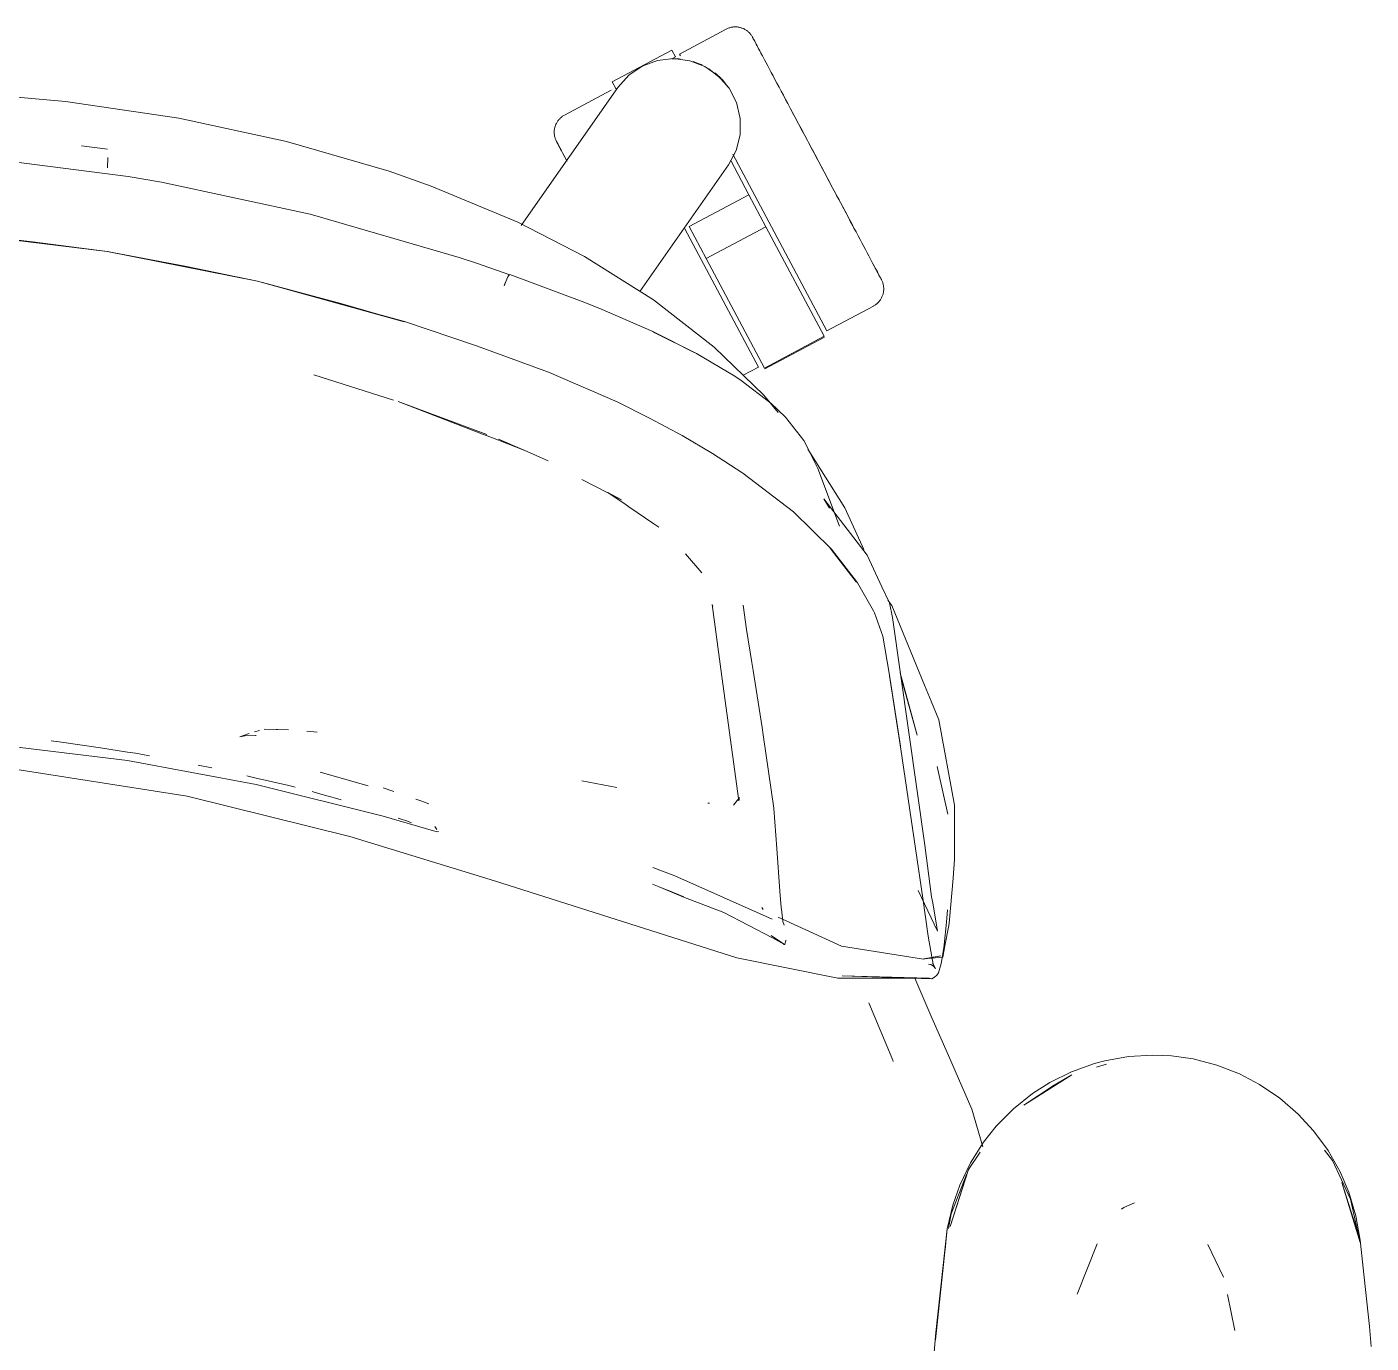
# Model space of a CAD drawing. Header units: millimetres. Extents: x 155927 to 317870, y -36033 to 97293.
# Drawn here: x 157970.4 to 158248.9, y 16161.7 to 16434.5 of the extents above; entities that cross this region are included whole.
import ezdxf

# ---------------------------------------------------------------- set-up
doc = ezdxf.new("R2010")
doc.units = ezdxf.units.MM
doc.header["$MEASUREMENT"] = 0
doc.layers.add('G-IMPT', color=8, linetype='CONTINUOUS', lineweight=9)
doc.layers.add('I-FURN', color=8, linetype='CONTINUOUS', lineweight=9)

msp = doc.modelspace()

# ---------------------------------------------------------------- linework, layer by layer
at = {"layer": 'G-IMPT'}
for p, q in [((157978.39, 16419.08), (157952.82, 16421.34)), ((158001.81, 16415.59), (157978.39, 16419.08)), ((158024.17, 16410.77), (158001.81, 16415.59)), ((158045.41, 16404.6), (158024.17, 16410.77)), ((157961.19, 16407.34), (157991.36, 16403.53)), ((157987.09, 16409.18), (157981.67, 16409.83)), ((157987.05, 16405.32), (157987.12, 16407.41)), ((157987.12, 16407.41), (157987.12, 16407.3)), ((158045.41, 16404.6), (158054.15, 16401.52)), ((157991.36, 16403.53), (157998.28, 16402.34)), ((158029.07, 16395.68), (157998.28, 16402.34)), ((158054.15, 16401.52), (158072.12, 16394.01)), ((158029.07, 16395.68), (158059.9, 16386.73)), ((158085.9, 16386.92), (158072.12, 16394.01)), ((157955.45, 16391.78), (157987, 16387.99)), ((157955.45, 16391.78), (157971.53, 16389.94)), ((157955.49, 16391.82), (157987.08, 16387.99)), ((157987, 16387.99), (157971.53, 16389.94)), ((158018.13, 16381.82), (157987, 16387.99)), ((157987, 16387.99), (158003.11, 16384.89)), ((158018.13, 16381.82), (157987.08, 16387.99)), ((158018.13, 16381.82), (158003.11, 16384.89)), ((158059.9, 16386.73), (158063.5, 16385.54)), ((158070.44, 16383.13), (158063.5, 16385.54)), ((158100.19, 16377.94), (158085.9, 16386.92)), ((158069.65, 16381.9), (158070.03, 16382.73)), ((158069.65, 16381.9), (158069.93, 16382.55)), ((158069.93, 16382.55), (158070.03, 16382.73)), ((158070.3, 16383.13), (158070.03, 16382.73)), ((158070.03, 16382.73), (158070.26, 16383.12)), ((158070.3, 16383.13), (158070.26, 16383.12)), ((158070.43, 16383.17), (158070.3, 16383.13)), ((158070.3, 16383.13), (158070.44, 16383.13)), ((158085.4, 16377.6), (158070.43, 16383.17)), ((158035.38, 16377.16), (158018.13, 16381.82)), ((158018.13, 16381.82), (158048.63, 16373.43)), ((158018.13, 16381.82), (158048.54, 16373.39)), ((158069.65, 16381.9), (158069.23, 16380.85)), ((158069.23, 16380.85), (158069.45, 16381.44)), ((158069.65, 16381.9), (158069.45, 16381.44)), ((158035.38, 16377.16), (158048.54, 16373.39)), ((158089.08, 16376.12), (158085.4, 16377.6)), ((158100.19, 16377.94), (158112.79, 16368.14)), ((158100.04, 16371.35), (158089.08, 16376.12)), ((158048.63, 16373.43), (158063.55, 16368.43)), ((158100.48, 16371.13), (158100.04, 16371.35)), ((158100.04, 16371.35), (158109.09, 16366.82)), ((158100.04, 16371.35), (158108.49, 16367.12)), ((158100.48, 16371.13), (158109.09, 16366.82)), ((158078.43, 16362.97), (158063.55, 16368.43)), ((158123.09, 16358.18), (158112.79, 16368.14)), ((158109.09, 16366.82), (158108.49, 16367.12)), ((158109.09, 16366.82), (158117.09, 16362.09)), ((158078.43, 16362.97), (158092.65, 16356.79)), ((158029.82, 16362.37), (158033.25, 16361.29)), ((158029.82, 16362.37), (158046.3, 16357.12)), ((158118.38, 16361.22), (158117.09, 16362.09)), ((158124.51, 16356.51), (158118.38, 16361.22)), ((158126.01, 16354.6), (158123.09, 16358.18)), ((158047.29, 16356.84), (158065.7, 16350.02)), ((158047.29, 16356.84), (158064.74, 16350.13)), ((158099.38, 16353.4), (158092.65, 16356.79)), ((158124.51, 16356.51), (158127.53, 16353.61)), ((158099.38, 16353.4), (158106.17, 16349.83)), ((158131.39, 16348.75), (158127.53, 16353.61)), ((158064.74, 16350.13), (158066.47, 16349.46)), ((158073.55, 16346.74), (158066.47, 16349.46)), ((158073.55, 16346.74), (158068.1, 16349.05)), ((158112.4, 16346.07), (158106.17, 16349.83)), ((158132.01, 16347.61), (158131.39, 16348.75)), ((158078.39, 16344.54), (158073.55, 16346.74)), ((158112.4, 16346.07), (158118.5, 16342.18)), ((158132.01, 16347.61), (158133.18, 16345.18)), ((158132.7, 16346.26), (158132.2, 16347.02)), ((158132.7, 16346.26), (158139.82, 16334.81)), ((158133.18, 16345.18), (158134.25, 16342.95)), ((158085.33, 16340.72), (158093.54, 16336.48)), ((158118.75, 16342.01), (158118.5, 16342.18)), ((158129.19, 16333.99), (158118.75, 16342.01)), ((158138.76, 16331.04), (158134.25, 16342.95)), ((158090.77, 16337.99), (158094.52, 16335.43)), ((158090.77, 16337.99), (158093.54, 16336.48)), ((158094.52, 16335.43), (158095.1, 16335.03)), ((158095.1, 16335.03), (158100.24, 16331.54)), ((158135.53, 16336.7), (158144.45, 16325.05)), ((158135.53, 16336.7), (158136.65, 16334.75)), ((158139.82, 16334.81), (158143.8, 16326.18)), ((158137.09, 16326.26), (158129.19, 16333.99)), ((158100.24, 16331.54), (158101.34, 16330.79)), ((158142.18, 16319.52), (158136.78, 16326.47)), ((158136.78, 16326.47), (158139.59, 16322.89)), ((158106.87, 16325.27), (158110.21, 16321.36)), ((158137.09, 16326.26), (158142.51, 16319.29)), ((158144.45, 16325.05), (158147.51, 16318.47)), ((158142.18, 16319.52), (158139.59, 16322.89)), ((158142.51, 16319.29), (158145.8, 16313.46)), ((158147.51, 16318.47), (158149.08, 16315.11)), ((158148.79, 16315.72), (158149.57, 16314.55)), ((158114.15, 16301.41), (158112.37, 16314.77)), ((158112.37, 16314.77), (158112.51, 16314.3)), ((158119.5, 16309.6), (158118.76, 16314.67)), ((158146.01, 16313.04), (158145.8, 16313.46)), ((158146.01, 16313.04), (158147.76, 16308.25)), ((158149.73, 16312.11), (158149.08, 16315.11)), ((158149.57, 16314.55), (158156.36, 16298.1)), ((158119.5, 16309.6), (158120.56, 16302.77)), ((158156.4, 16264.9), (158149.73, 16312.11)), ((158147.76, 16308.25), (158149.06, 16300.57)), ((158114.15, 16301.41), (158117.88, 16274.08)), ((158120.56, 16302.77), (158120.83, 16301.11)), ((158122.69, 16289.33), (158120.83, 16301.11)), ((158151.36, 16285.41), (158149.06, 16300.57)), ((158151.36, 16285.41), (158149.13, 16300)), ((158151.46, 16284.81), (158149.13, 16300)), ((158154.85, 16287.69), (158151.35, 16300.64)), ((158154.85, 16287.69), (158151.5, 16299.58)), ((158156.36, 16298.1), (158157.75, 16294.73)), ((158159.35, 16290.87), (158157.75, 16294.73)), ((158162.58, 16273.18), (158159.35, 16290.87)), ((158014.49, 16287.38), (158016.44, 16288.07)), ((158015.53, 16287.6), (158014.49, 16287.38)), ((158015.53, 16287.6), (158017.84, 16287.63)), ((158017.55, 16288.38), (158018.59, 16288.67)), ((158017.7, 16287.64), (158017.84, 16287.63)), ((158019.54, 16288.92), (158024.6, 16288.83)), ((158019.54, 16288.92), (158022.33, 16288.91)), ((158024.6, 16288.83), (158022.33, 16288.91)), ((158028.39, 16288.52), (158030.49, 16288.31)), ((158122.94, 16287.78), (158122.69, 16289.33)), ((158125.15, 16272.57), (158122.94, 16287.78)), ((157991.22, 16282.43), (157964.31, 16285.72)), ((157977.07, 16286.34), (157975.41, 16286.53)), ((157985.6, 16285.05), (157977.07, 16286.34)), ((157985.6, 16285.05), (157991.22, 16284.2)), ((158151.46, 16284.81), (158156.01, 16253.93)), ((157991.22, 16284.2), (157992.85, 16283.95)), ((158017.89, 16277.5), (157991.22, 16282.43)), ((157995.75, 16283.4), (157992.85, 16283.95)), ((158003.58, 16275.03), (157965.66, 16281.03)), ((158005.86, 16281.47), (158008.67, 16280.93)), ((158015.9, 16279.27), (158017.88, 16278.82)), ((158041.11, 16277.23), (158031.11, 16280.03)), ((158159.13, 16280.62), (158158.98, 16281.19)), ((158161.17, 16271.31), (158159.13, 16280.62)), ((158024.63, 16277.26), (158017.88, 16278.82)), ((158017.89, 16277.5), (158044.21, 16270.95)), ((158024.63, 16277.26), (158025.92, 16276.93)), ((158044.2, 16276.79), (158046.42, 16276.06)), ((158085.35, 16278.26), (158092.6, 16276.84)), ((158003.58, 16275.03), (158037.26, 16266.72)), ((158029.65, 16275.96), (158029.47, 16276.01)), ((158030.79, 16275.64), (158029.65, 16275.96)), ((158030.79, 16275.64), (158034.78, 16274.53)), ((158034.78, 16274.53), (158035.47, 16274.32)), ((158051.96, 16274.07), (158050.95, 16274.45)), ((158051.96, 16274.07), (158053.62, 16273.46)), ((158111.82, 16273.58), (158111.47, 16273.62)), ((158116.77, 16273.22), (158118.01, 16274.79)), ((158117.88, 16274.08), (158117.93, 16274.34)), ((158117.97, 16274.58), (158117.93, 16274.34)), ((158044.21, 16270.95), (158054.64, 16267.87)), ((158125.15, 16272.57), (158125.16, 16272.49)), ((158125.16, 16272.49), (158125.78, 16264.24)), ((158162.58, 16273.18), (158162.61, 16266.21)), ((158049.41, 16269.79), (158047.31, 16270.53)), ((158049.41, 16269.79), (158050.07, 16269.55)), ((158054.91, 16267.81), (158054.64, 16267.87)), ((158054.89, 16268.77), (158055.04, 16268.56)), ((158054.89, 16268.77), (158055.28, 16268.16)), ((158055.21, 16267.73), (158054.91, 16267.81)), ((158067.23, 16257.54), (158037.26, 16266.72)), ((158055.43, 16267.68), (158055.21, 16267.73)), ((158055.67, 16267.77), (158055.43, 16267.68)), ((158162.61, 16262.04), (158162.61, 16266.21)), ((158126.41, 16255.4), (158125.78, 16264.24)), ((158156.4, 16264.9), (158157.84, 16254.23)), ((158100.07, 16260.27), (158104.65, 16258.52)), ((158162.27, 16258.08), (158162.61, 16262.04)), ((158067.23, 16257.54), (158117.48, 16241.55)), ((158101.39, 16256.24), (158099.98, 16256.8)), ((158104.65, 16258.52), (158124.81, 16249.6)), ((158162.27, 16258.08), (158161.47, 16248.76)), ((158106.29, 16254.23), (158101.39, 16256.24)), ((158101.39, 16256.24), (158106.5, 16254.22)), ((158106.5, 16254.22), (158102.96, 16255.62)), ((158114.76, 16250.97), (158106.29, 16254.23)), ((158126.41, 16255.4), (158126.66, 16251.99)), ((158155.03, 16255.48), (158159.03, 16247.05)), ((158156.01, 16253.93), (158157.12, 16246.08)), ((158158.06, 16252.94), (158157.84, 16254.23)), ((158122.64, 16251.98), (158122.91, 16251.54)), ((158126.71, 16251.62), (158126.66, 16251.99)), ((158126.71, 16251.62), (158126.99, 16249.16)), ((158158.89, 16247.92), (158158.06, 16252.94)), ((158160.95, 16248.93), (158161.16, 16251.52)), ((158114.76, 16250.97), (158124.87, 16245.69)), ((158139.13, 16243.98), (158126.01, 16249.95)), ((158126.99, 16249.16), (158127.01, 16249.09)), ((158127.29, 16248.32), (158127.01, 16249.09)), ((158160.95, 16248.93), (158160.43, 16244.24)), ((158161.47, 16248.76), (158161.42, 16248.29)), ((158127.32, 16244.34), (158124.62, 16246.18)), ((158127.32, 16244.34), (158124.87, 16245.69)), ((158158.23, 16239.81), (158157.12, 16246.08)), ((158159.03, 16247.05), (158158.89, 16247.92)), ((158160.61, 16244.04), (158161.42, 16248.29)), ((158127.32, 16244.34), (158127.16, 16244.31)), ((158127.45, 16244.37), (158127.32, 16244.34)), ((158127.6, 16245.06), (158127.45, 16244.37)), ((158127.62, 16245.22), (158127.6, 16245.06)), ((158139.13, 16243.98), (158156.18, 16241.27)), ((158160.35, 16243.63), (158159.82, 16240.35)), ((158160.61, 16244.04), (158160.17, 16241.72)), ((158160.35, 16243.63), (158160.43, 16244.24)), ((158117.48, 16241.55), (158138.43, 16237.35)), ((158159.76, 16241.95), (158156.18, 16241.27)), ((158159.76, 16241.95), (158156.22, 16241.33)), ((158156.22, 16241.33), (158160.17, 16241.72)), ((158157.69, 16240.16), (158157.19, 16240.24)), ((158157.69, 16240.16), (158158.23, 16239.84)), ((158158.06, 16240.43), (158158.62, 16239.34)), ((158158.06, 16240.43), (158158.23, 16239.81)), ((158159.82, 16240.35), (158159.27, 16238.48)), ((158138.43, 16237.35), (158157.3, 16237.31)), ((158139.32, 16237.79), (158157.76, 16237.21)), ((158139.32, 16237.79), (158157.3, 16237.31)), ((158157.89, 16229.15), (158154.33, 16237.32)), ((158157.88, 16237.18), (158157.02, 16237.37)), ((158157.02, 16237.37), (158157.13, 16237.34)), ((158157.3, 16237.31), (158157.13, 16237.34)), ((158157.76, 16237.21), (158157.3, 16237.31)), ((158157.88, 16237.18), (158158.45, 16237.57)), ((158158.23, 16239.84), (158158.62, 16239.34)), ((158158.95, 16237.95), (158158.45, 16237.57)), ((158158.95, 16237.95), (158159.27, 16238.48)), ((158144.86, 16232.21), (158149.79, 16220.35)), ((158161.31, 16221.31), (158157.89, 16229.15)), ((158166.17, 16210.19), (158161.31, 16221.31)), ((158198.67, 16221.12), (158193.72, 16220.24)), ((158203.71, 16221.41), (158198.67, 16221.12)), ((158203.71, 16221.41), (158207.56, 16221.24)), ((158212.07, 16220.59), (158207.56, 16221.24)), ((158212.07, 16220.59), (158216.94, 16219.33)), ((158149.89, 16220.09), (158149.79, 16220.35)), ((158186.82, 16217.96), (158182.31, 16215.72)), ((158186.82, 16217.96), (158191.59, 16219.67)), ((158193.72, 16220.24), (158191.59, 16219.67)), ((158192.03, 16218.87), (158194.06, 16219.49)), ((158221.65, 16217.5), (158216.94, 16219.33)), ((158186.92, 16217.31), (158176.97, 16210.99)), ((158183.24, 16215.15), (158176.97, 16210.99)), ((158182.31, 16215.72), (158178.76, 16213.45)), ((158186.92, 16217.31), (158183.24, 16215.15)), ((158225.81, 16215.31), (158221.65, 16217.5)), ((158225.81, 16215.31), (158229.98, 16212.48)), ((158174.79, 16210.27), (158178.76, 16213.45)), ((158229.98, 16212.48), (158233.81, 16209.16)), ((158166.17, 16210.19), (158168.43, 16202.37)), ((158174.79, 16210.27), (158171.24, 16206.66)), ((158171.24, 16206.66), (158168.62, 16203.35)), ((158236.98, 16205.72), (158233.81, 16209.16)), ((158236.98, 16205.72), (158239.98, 16201.63)), ((158165.49, 16197.7), (158167.91, 16201.28)), ((158165.89, 16199.03), (158168.62, 16203.35)), ((158239.28, 16201.68), (158240.88, 16199.57)), ((158242.49, 16197.19), (158239.98, 16201.63)), ((158165.89, 16199.03), (158163.7, 16194.45)), ((158244.62, 16191.5), (158240.88, 16199.57)), ((158165.49, 16197.7), (158161.68, 16185.85)), ((158161.89, 16188.48), (158165.09, 16196.67)), ((158165.49, 16197.7), (158164.59, 16195)), ((158242.49, 16197.19), (158244.3, 16192.96)), ((158164.59, 16195), (158161.68, 16185.85)), ((158163.7, 16194.45), (158162.25, 16190.31)), ((158246.66, 16182.53), (158242.83, 16195)), ((158242.83, 16195), (158245.74, 16185.85)), ((158244.3, 16192.96), (158245.77, 16188.09)), ((158161.09, 16185.35), (158162.25, 16190.31)), ((158199.88, 16190.8), (158197.66, 16189.78)), ((158244.62, 16191.5), (158246.53, 16183.1)), ((158161.31, 16185.43), (158161.89, 16188.48)), ((158197.66, 16189.78), (158197.21, 16189.49)), ((158246.66, 16183.05), (158245.77, 16188.09)), ((158161.09, 16185.35), (158158.64, 16162.4)), ((158161.09, 16185.35), (158158.74, 16163.92)), ((158161.09, 16185.35), (158160.76, 16182.53)), ((158246.66, 16182.53), (158245.74, 16185.85)), ((158158.64, 16162.4), (158160.76, 16182.53)), ((158160.62, 16181.02), (158160.76, 16182.53)), ((158187.99, 16171.83), (158192.14, 16182.26)), ((158215.09, 16182.16), (158218.35, 16175.38)), ((158248.57, 16165.12), (158246.66, 16183.05)), ((158220.69, 16164.33), (158219.12, 16171.77)), ((158248.91, 16160.99), (158248.57, 16165.12)), ((158158.74, 16163.92), (158157.75, 16152.52))]:
    msp.add_line(p, q, dxfattribs=at)
at = {"layer": 'I-FURN'}
for p, q in [((158115.27, 16434.04), (158105.58, 16428.89)), ((158115.27, 16434.04), (158115.41, 16434.12)), ((158115.41, 16434.12), (158115.56, 16434.18)), ((158115.56, 16434.18), (158115.71, 16434.24)), ((158115.71, 16434.24), (158115.86, 16434.3)), ((158115.86, 16434.3), (158116.01, 16434.35)), ((158116.01, 16434.35), (158116.17, 16434.39)), ((158116.17, 16434.39), (158116.32, 16434.43)), ((158116.32, 16434.43), (158116.48, 16434.46)), ((158116.48, 16434.46), (158116.64, 16434.48)), ((158116.64, 16434.48), (158116.8, 16434.5)), ((158116.8, 16434.5), (158116.96, 16434.51)), ((158116.96, 16434.51), (158117.12, 16434.51)), ((158117.12, 16434.51), (158117.28, 16434.51)), ((158117.28, 16434.51), (158117.44, 16434.5)), ((158117.44, 16434.5), (158117.61, 16434.49)), ((158117.61, 16434.49), (158117.77, 16434.47)), ((158117.77, 16434.47), (158117.92, 16434.44)), ((158117.92, 16434.44), (158118.08, 16434.41)), ((158118.08, 16434.41), (158118.24, 16434.37)), ((158118.24, 16434.37), (158118.39, 16434.32)), ((158118.39, 16434.32), (158118.54, 16434.27)), ((158118.54, 16434.27), (158118.69, 16434.21)), ((158118.69, 16434.21), (158118.84, 16434.15)), ((158118.84, 16434.15), (158118.99, 16434.08)), ((158118.99, 16434.08), (158119.13, 16434)), ((158119.13, 16434), (158119.27, 16433.92)), ((158119.27, 16433.92), (158119.4, 16433.83)), ((158119.4, 16433.83), (158119.54, 16433.74)), ((158119.54, 16433.74), (158119.66, 16433.64)), ((158119.66, 16433.64), (158119.79, 16433.54)), ((158119.79, 16433.54), (158119.91, 16433.43)), ((158119.91, 16433.43), (158120.02, 16433.32)), ((158120.02, 16433.32), (158120.14, 16433.2)), ((158120.14, 16433.2), (158120.24, 16433.08)), ((158120.24, 16433.08), (158120.34, 16432.95)), ((158120.34, 16432.95), (158120.44, 16432.82)), ((158120.44, 16432.82), (158120.53, 16432.69)), ((158120.53, 16432.69), (158120.62, 16432.56)), ((158120.62, 16432.56), (158120.7, 16432.42)), ((158120.7, 16432.42), (158120.72, 16432.38)), ((158120.72, 16432.38), (158120.73, 16432.36)), ((158120.72, 16432.37), (158120.72, 16432.38)), ((158120.74, 16432.33), (158120.72, 16432.37)), ((158120.73, 16432.36), (158120.76, 16432.3)), ((158120.79, 16432.25), (158120.74, 16432.33)), ((158120.76, 16432.3), (158120.81, 16432.2)), ((158120.85, 16432.13), (158120.79, 16432.25)), ((158120.81, 16432.2), (158120.89, 16432.06)), ((158104.02, 16429.7), (158091.66, 16423.13)), ((158104.02, 16429.7), (158104.76, 16428.31)), ((158120.94, 16431.96), (158120.85, 16432.13)), ((158120.89, 16432.06), (158120.98, 16431.88)), ((158121.04, 16431.76), (158120.94, 16431.96)), ((158120.98, 16431.88), (158121.1, 16431.66)), ((158121.17, 16431.52), (158121.04, 16431.76)), ((158121.1, 16431.66), (158121.24, 16431.4)), ((158121.32, 16431.24), (158121.17, 16431.52)), ((158121.24, 16431.4), (158121.39, 16431.1)), ((158121.49, 16430.92), (158121.32, 16431.24)), ((158121.39, 16431.1), (158121.57, 16430.77)), ((158121.68, 16430.57), (158121.49, 16430.92)), ((158121.57, 16430.77), (158121.77, 16430.39)), ((158121.89, 16430.18), (158121.68, 16430.57)), ((158121.77, 16430.39), (158121.99, 16429.98)), ((158122.12, 16429.75), (158121.89, 16430.18)), ((158121.99, 16429.98), (158122.23, 16429.54)), ((158122.36, 16429.28), (158122.12, 16429.75)), ((158122.23, 16429.54), (158122.48, 16429.05)), ((158097.86, 16426.38), (158101.02, 16427.56)), ((158101.02, 16427.56), (158104.37, 16427.94)), ((158104, 16427.91), (158104.76, 16428.31)), ((158104.37, 16427.94), (158107.72, 16427.51)), ((158104.76, 16428.31), (158104.71, 16428.4)), ((158105.78, 16428.52), (158105.58, 16428.89)), ((158107.72, 16427.51), (158110.86, 16426.29)), ((158122.63, 16428.78), (158122.36, 16429.28)), ((158122.48, 16429.05), (158122.76, 16428.54)), ((158122.91, 16428.24), (158122.63, 16428.78)), ((158122.76, 16428.54), (158123.05, 16427.99)), ((158123.22, 16427.67), (158122.91, 16428.24)), ((158123.05, 16427.99), (158123.36, 16427.4)), ((158123.54, 16427.07), (158123.22, 16427.67)), ((158123.87, 16426.44), (158123.54, 16427.07)), ((158092.81, 16421.97), (158095.07, 16424.48)), ((158095.07, 16424.48), (158097.86, 16426.38)), ((158110.86, 16426.29), (158113.63, 16424.36)), ((158114.49, 16423.52), (158111.7, 16425.82)), ((158113.63, 16424.36), (158115.85, 16421.82)), ((158124.23, 16425.78), (158123.87, 16426.44)), ((158124.6, 16425.08), (158124.23, 16425.78)), ((158124.98, 16424.36), (158124.6, 16425.08)), ((158125.38, 16423.61), (158124.98, 16424.36)), ((158072.8, 16393.38), (158092.81, 16421.97)), ((158091.45, 16421.38), (158081.77, 16416.23)), ((158092.4, 16421.74), (158091.66, 16423.13)), ((158092.35, 16421.82), (158092.4, 16421.74)), ((158115.64, 16422.1), (158114.49, 16423.52)), ((158115.85, 16421.82), (158117.39, 16418.82)), ((158125.79, 16422.83), (158125.38, 16423.61)), ((158126.22, 16422.03), (158125.79, 16422.83)), ((158126.65, 16421.21), (158126.22, 16422.03)), ((158127.11, 16420.36), (158126.65, 16421.21)), ((158117.39, 16418.82), (158118.18, 16415.54)), ((158127.57, 16419.49), (158127.11, 16420.36)), ((158128.04, 16418.61), (158127.57, 16419.49)), ((158128.52, 16417.7), (158128.04, 16418.61)), ((158080.61, 16415.3), (158080.71, 16415.42)), ((158080.71, 16415.42), (158080.83, 16415.54)), ((158080.83, 16415.54), (158080.94, 16415.65)), ((158080.94, 16415.65), (158081.06, 16415.76)), ((158081.06, 16415.76), (158081.19, 16415.86)), ((158081.19, 16415.86), (158081.32, 16415.95)), ((158081.32, 16415.95), (158081.45, 16416.05)), ((158081.45, 16416.05), (158081.59, 16416.13)), ((158081.59, 16416.13), (158081.73, 16416.21)), ((158081.73, 16416.21), (158081.77, 16416.23)), ((158118.18, 16415.54), (158118.16, 16412.17)), ((158128.26, 16418.19), (158128.74, 16417.28)), ((158129.01, 16416.78), (158128.52, 16417.7)), ((158128.74, 16417.28), (158129.24, 16416.35)), ((158129.51, 16415.84), (158129.01, 16416.78)), ((158129.24, 16416.35), (158129.74, 16415.4)), ((158130.01, 16414.89), (158129.51, 16415.84)), ((158079.63, 16412.8), (158079.64, 16412.96)), ((158079.63, 16412.64), (158079.63, 16412.8)), ((158079.64, 16412.96), (158079.65, 16413.12)), ((158079.65, 16413.12), (158079.68, 16413.28)), ((158079.68, 16413.28), (158079.7, 16413.44)), ((158079.7, 16413.44), (158079.74, 16413.6)), ((158079.74, 16413.6), (158079.78, 16413.75)), ((158079.78, 16413.75), (158079.82, 16413.91)), ((158079.82, 16413.91), (158079.88, 16414.06)), ((158079.88, 16414.06), (158079.93, 16414.21)), ((158079.93, 16414.21), (158080, 16414.36)), ((158080, 16414.36), (158080.07, 16414.5)), ((158080.07, 16414.5), (158080.14, 16414.65)), ((158080.14, 16414.65), (158080.23, 16414.78)), ((158080.23, 16414.78), (158080.31, 16414.92)), ((158080.31, 16414.92), (158080.41, 16415.05)), ((158080.41, 16415.05), (158080.5, 16415.18)), ((158080.5, 16415.18), (158080.61, 16415.3)), ((158129.74, 16415.4), (158130.25, 16414.45)), ((158130.53, 16413.93), (158130.01, 16414.89)), ((158130.25, 16414.45), (158130.76, 16413.48)), ((158131.05, 16412.95), (158130.53, 16413.93)), ((158130.76, 16413.48), (158131.29, 16412.5)), ((158131.57, 16411.97), (158131.05, 16412.95)), ((158079.63, 16412.48), (158079.63, 16412.64)), ((158079.64, 16412.32), (158079.63, 16412.48)), ((158079.66, 16412.16), (158079.64, 16412.32)), ((158079.69, 16412), (158079.66, 16412.16)), ((158079.72, 16411.84), (158079.69, 16412)), ((158079.75, 16411.68), (158079.72, 16411.84)), ((158079.8, 16411.53), (158079.75, 16411.68)), ((158079.84, 16411.37), (158079.8, 16411.53)), ((158079.9, 16411.22), (158079.84, 16411.37)), ((158079.96, 16411.07), (158079.9, 16411.22)), ((158080.03, 16410.92), (158079.96, 16411.07)), ((158080.1, 16410.78), (158080.03, 16410.92)), ((158080.13, 16410.73), (158080.1, 16410.78)), ((158080.1, 16410.78), (158080.1, 16410.78)), ((158080.1, 16410.78), (158080.11, 16410.76)), ((158080.11, 16410.76), (158080.14, 16410.7)), ((158080.17, 16410.65), (158080.13, 16410.73)), ((158080.14, 16410.7), (158080.2, 16410.6)), ((158080.23, 16410.53), (158080.17, 16410.65)), ((158080.2, 16410.6), (158080.27, 16410.46)), ((158080.32, 16410.37), (158080.23, 16410.53)), ((158080.27, 16410.46), (158080.37, 16410.28)), ((158080.43, 16410.17), (158080.32, 16410.37)), ((158080.37, 16410.28), (158080.48, 16410.06)), ((158080.56, 16409.93), (158080.43, 16410.17)), ((158080.48, 16410.06), (158080.62, 16409.8)), ((158080.7, 16409.65), (158080.56, 16409.93)), ((158118.16, 16412.17), (158117.33, 16408.9)), ((158131.29, 16412.5), (158131.81, 16411.51)), ((158132.1, 16410.98), (158131.57, 16411.97)), ((158131.81, 16411.51), (158132.34, 16410.52)), ((158132.63, 16409.98), (158132.1, 16410.98)), ((158132.34, 16410.52), (158132.87, 16409.52)), ((158133.16, 16408.98), (158132.63, 16409.98)), ((158080.62, 16409.8), (158080.78, 16409.51)), ((158080.87, 16409.33), (158080.7, 16409.65)), ((158080.78, 16409.51), (158080.96, 16409.17)), ((158081.06, 16408.97), (158080.87, 16409.33)), ((158080.96, 16409.17), (158081.16, 16408.8)), ((158081.27, 16408.58), (158081.06, 16408.97)), ((158081.16, 16408.8), (158081.37, 16408.39)), ((158081.5, 16408.15), (158081.27, 16408.58)), ((158081.37, 16408.39), (158081.61, 16407.94)), ((158081.75, 16407.68), (158081.5, 16408.15)), ((158081.61, 16407.94), (158081.87, 16407.46)), ((158082.01, 16407.18), (158081.75, 16407.68)), ((158081.87, 16407.46), (158082.14, 16406.94)), ((158082.3, 16406.65), (158082.01, 16407.18)), ((158117.33, 16408.9), (158115.74, 16405.92)), ((158136.1, 16371.5), (158116.63, 16408.11)), ((158132.87, 16409.52), (158133.4, 16408.52)), ((158133.69, 16407.97), (158133.16, 16408.98)), ((158133.4, 16408.52), (158133.94, 16407.51)), ((158134.23, 16406.97), (158133.69, 16407.97)), ((158133.94, 16407.51), (158134.47, 16406.51)), ((158115.74, 16405.92), (158097.38, 16379.7)), ((158116.2, 16406.79), (158119.95, 16399.73)), ((158134.76, 16405.96), (158134.23, 16406.97)), ((158134.47, 16406.51), (158135.01, 16405.5)), ((158135.29, 16404.96), (158134.76, 16405.96)), ((158135.01, 16405.5), (158135.54, 16404.5)), ((158135.83, 16403.96), (158135.29, 16404.96)), ((158135.54, 16404.5), (158136.07, 16403.5)), ((158136.35, 16402.97), (158135.83, 16403.96)), ((158136.07, 16403.5), (158136.6, 16402.51)), ((158136.88, 16401.98), (158136.35, 16402.97)), ((158136.6, 16402.51), (158137.12, 16401.53)), ((158137.4, 16401), (158136.88, 16401.98)), ((158137.12, 16401.53), (158137.64, 16400.55)), ((158119.95, 16399.73), (158107.59, 16393.16)), ((158119.95, 16399.73), (158123.49, 16393.09)), ((158137.91, 16400.03), (158137.4, 16401)), ((158137.64, 16400.55), (158138.15, 16399.59)), ((158138.42, 16399.08), (158137.91, 16400.03)), ((158138.15, 16399.59), (158138.66, 16398.64)), ((158138.93, 16398.13), (158138.42, 16399.08)), ((158138.66, 16398.64), (158139.15, 16397.7)), ((158139.42, 16397.2), (158138.93, 16398.13)), ((158139.15, 16397.7), (158139.64, 16396.78)), ((158139.91, 16396.29), (158139.42, 16397.2)), ((158139.64, 16396.78), (158140.13, 16395.87)), ((158140.38, 16395.39), (158139.91, 16396.29)), ((158111.12, 16386.51), (158107.59, 16393.16)), ((158140.13, 16395.87), (158140.6, 16394.99)), ((158140.85, 16394.51), (158140.38, 16395.39)), ((158140.6, 16394.99), (158141.06, 16394.12)), ((158141.3, 16393.66), (158140.85, 16394.51)), ((158141.06, 16394.12), (158141.51, 16393.27)), ((158141.75, 16392.82), (158141.3, 16393.66)), ((158121.97, 16363.99), (158106.71, 16392.69)), ((158123.49, 16393.09), (158111.12, 16386.51)), ((158123.49, 16393.09), (158135.56, 16370.38)), ((158142.18, 16392.01), (158141.75, 16392.82)), ((158142.6, 16391.22), (158142.18, 16392.01)), ((158143, 16390.46), (158142.6, 16391.22)), ((158143.39, 16389.73), (158143, 16390.46)), ((158143.77, 16389.02), (158143.39, 16389.73)), ((158144.13, 16388.34), (158143.77, 16389.02)), ((158144.47, 16387.69), (158144.13, 16388.34)), ((158144.8, 16387.08), (158144.47, 16387.69)), ((158123.2, 16363.81), (158111.12, 16386.51)), ((158145.11, 16386.49), (158144.8, 16387.08)), ((158144.95, 16386.8), (158145.25, 16386.24)), ((158145.41, 16385.94), (158145.11, 16386.49)), ((158145.25, 16386.24), (158145.53, 16385.7)), ((158145.68, 16385.42), (158145.41, 16385.94)), ((158145.53, 16385.7), (158145.8, 16385.2)), ((158145.94, 16384.94), (158145.68, 16385.42)), ((158145.8, 16385.2), (158146.05, 16384.73)), ((158146.17, 16384.5), (158145.94, 16384.94)), ((158146.05, 16384.73), (158146.28, 16384.3)), ((158146.39, 16384.09), (158146.17, 16384.5)), ((158146.28, 16384.3), (158146.49, 16383.91)), ((158146.59, 16383.71), (158146.39, 16384.09)), ((158146.49, 16383.91), (158146.68, 16383.55)), ((158146.77, 16383.38), (158146.59, 16383.71)), ((158146.68, 16383.55), (158146.84, 16383.24)), ((158146.93, 16383.08), (158146.77, 16383.38)), ((158146.84, 16383.24), (158146.99, 16382.96)), ((158147.06, 16382.82), (158146.93, 16383.08)), ((158146.99, 16382.96), (158147.12, 16382.72)), ((158147.18, 16382.6), (158147.06, 16382.82)), ((158147.12, 16382.72), (158147.23, 16382.52)), ((158147.28, 16382.42), (158147.18, 16382.6)), ((158147.23, 16382.52), (158147.31, 16382.35)), ((158147.35, 16382.28), (158147.28, 16382.42)), ((158147.31, 16382.35), (158147.38, 16382.23)), ((158147.41, 16382.18), (158147.35, 16382.28)), ((158147.38, 16382.23), (158147.42, 16382.15)), ((158147.44, 16382.12), (158147.41, 16382.18)), ((158147.42, 16382.15), (158147.44, 16382.11)), ((158147.45, 16382.1), (158147.44, 16382.12)), ((158147.44, 16382.11), (158147.45, 16382.1)), ((158147.45, 16382.1), (158147.52, 16381.96)), ((158147.52, 16381.96), (158147.59, 16381.81)), ((158147.59, 16381.81), (158147.65, 16381.66)), ((158147.65, 16381.66), (158147.7, 16381.51)), ((158147.7, 16381.51), (158147.75, 16381.36)), ((158147.75, 16381.36), (158147.8, 16381.2)), ((158147.81, 16379.29), (158147.77, 16379.13)), ((158147.8, 16381.2), (158147.83, 16381.05)), ((158147.85, 16379.44), (158147.81, 16379.29)), ((158147.83, 16381.05), (158147.86, 16380.89)), ((158147.87, 16379.6), (158147.85, 16379.44)), ((158147.86, 16380.89), (158147.89, 16380.73)), ((158147.89, 16379.76), (158147.87, 16379.6)), ((158147.89, 16380.73), (158147.9, 16380.57)), ((158147.91, 16379.92), (158147.89, 16379.76)), ((158147.9, 16380.57), (158147.91, 16380.41)), ((158147.91, 16380.41), (158147.92, 16380.25)), ((158147.92, 16380.08), (158147.91, 16379.92)), ((158147.92, 16380.25), (158147.92, 16380.08)), ((158136.1, 16371.5), (158145.78, 16376.65)), ((158145.82, 16376.67), (158145.78, 16376.65)), ((158145.96, 16376.75), (158145.82, 16376.67)), ((158146.1, 16376.84), (158145.96, 16376.75)), ((158146.23, 16376.93), (158146.1, 16376.84)), ((158146.36, 16377.03), (158146.23, 16376.93)), ((158146.48, 16377.13), (158146.36, 16377.03)), ((158146.61, 16377.23), (158146.48, 16377.13)), ((158146.72, 16377.34), (158146.61, 16377.23)), ((158146.83, 16377.46), (158146.72, 16377.34)), ((158146.94, 16377.58), (158146.83, 16377.46)), ((158147.04, 16377.7), (158146.94, 16377.58)), ((158147.14, 16377.83), (158147.04, 16377.7)), ((158147.24, 16377.96), (158147.14, 16377.83)), ((158147.32, 16378.1), (158147.24, 16377.96)), ((158147.4, 16378.24), (158147.32, 16378.1)), ((158147.48, 16378.38), (158147.4, 16378.24)), ((158147.55, 16378.53), (158147.48, 16378.38)), ((158147.61, 16378.67), (158147.55, 16378.53)), ((158147.67, 16378.82), (158147.61, 16378.67)), ((158147.73, 16378.98), (158147.67, 16378.82)), ((158147.77, 16379.13), (158147.73, 16378.98)), ((158135.56, 16370.38), (158123.2, 16363.81)), ((158123.29, 16363.64), (158135.65, 16370.21)), ((158118.81, 16362.31), (158121.97, 16363.99))]:
    msp.add_line(p, q, dxfattribs=at)
for points in [[(158104, 16427.91), (158104.23, 16427.92), (158104.77, 16427.92), (158105.44, 16427.88), (158105.81, 16427.84)], [(158112.91, 16424.97), (158113.33, 16424.64), (158113.76, 16424.3), (158114.15, 16423.87)]]:
    msp.add_open_spline(points, degree=3, dxfattribs=at)
msp.add_open_spline([(158108.42, 16427.31), (158108.89, 16427.17), (158109.52, 16426.95), (158110.15, 16426.65), (158110.31, 16426.57)], degree=3, knots=[-0.6, -0.6, -0.6, -0.6, -0.5, -0.4680239, -0.4680239, -0.4680239, -0.4680239], dxfattribs=at)

doc.saveas('drawing.dxf')
